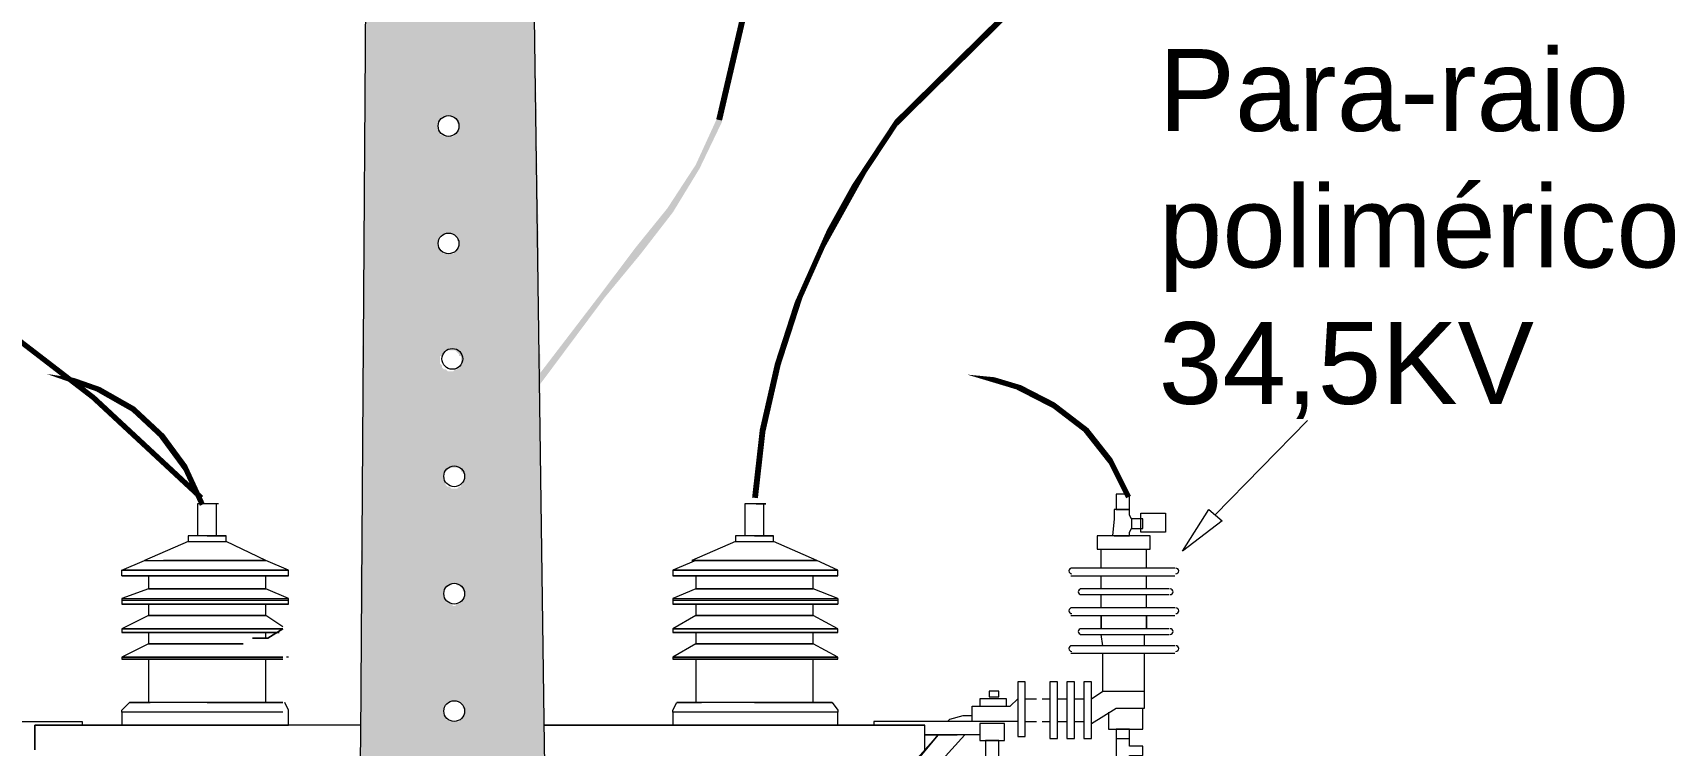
# Model space of a CAD drawing. Header units: millimetres. Extents: x 3949 to 6037, y -1956 to 1273.
# Drawn here: x 4825.37 to 4867.71, y -1474.21 to -1455.85 of the extents above; entities that cross this region are included whole.
import ezdxf

# ---------------------------------------------------------------- set-up
doc = ezdxf.new("R2010")
doc.units = ezdxf.units.MM
doc.layers.add('PADRÃO DE ENTRADA', color=7, linetype='Continuous', lineweight=0)
doc.styles.add('ARIAL', font='arial.ttf')

msp = doc.modelspace()

# ---------------------------------------------------------------- linework, layer by layer
at = {"layer": 'PADRÃO DE ENTRADA', "lineweight": 5}
for points in [[(4834.357, -1420.534), (4834.015, -1444.847), (4833.82, -1473.992)], [(4837.774, -1420.534), (4838.018, -1435.473), (4838.555, -1474.188), (4838.604, -1477.312)], [(4830.11, -1468.817), (4830.11, -1467.988), (4829.865, -1467.988), (4829.621, -1467.988), (4829.621, -1468.817)], [(4830.158, -1467.988), (4829.914, -1467.988)], [(4830.158, -1467.988), (4830.158, -1467.988)], [(4844.023, -1467.988), (4844.267, -1467.988), (4844.023, -1467.988), (4843.73, -1467.988), (4843.73, -1468.817)], [(4843.73, -1467.988), (4843.73, -1467.988)], [(4844.219, -1468.817), (4844.219, -1467.988)], [(4853.69, -1468.378), (4853.641, -1468.28), (4853.641, -1468.134), (4853.25, -1468.134), (4853.25, -1468.378), (4853.202, -1468.817)], [(4829.865, -1468.817), (4829.377, -1468.817), (4829.377, -1468.964), (4828.254, -1469.452), (4828.743, -1469.452), (4829.865, -1469.452), (4830.988, -1469.452), (4829.865, -1469.452), (4830.988, -1469.452)], [(4829.377, -1468.964), (4829.865, -1468.964), (4830.354, -1468.964)], [(4829.865, -1468.817), (4830.354, -1468.817), (4829.865, -1468.817)], [(4831.965, -1469.843), (4831.965, -1469.696), (4831.769, -1469.696), (4831.379, -1469.696), (4831.769, -1469.696), (4831.965, -1469.696), (4831.379, -1469.452), (4830.354, -1468.964), (4830.354, -1468.817)], [(4843.486, -1468.964), (4842.363, -1469.452), (4842.852, -1469.452), (4842.363, -1469.452)], [(4843.975, -1468.817), (4844.463, -1468.817), (4843.975, -1468.817), (4843.486, -1468.817), (4843.486, -1468.964), (4843.975, -1468.964), (4844.463, -1468.964)], [(4846.123, -1469.843), (4846.123, -1469.696), (4845.976, -1469.696), (4846.123, -1469.696), (4845.586, -1469.452), (4844.463, -1468.964), (4844.463, -1468.817)], [(4853.25, -1468.817), (4853.641, -1468.817), (4853.641, -1468.72), (4853.69, -1468.622)], [(4852.909, -1469.647), (4852.909, -1469.159)], [(4854.08, -1469.647), (4854.08, -1469.159)], [(4827.668, -1469.843), (4827.668, -1469.696), (4827.864, -1469.696), (4828.352, -1469.696), (4827.864, -1469.696), (4827.668, -1469.696), (4828.254, -1469.452), (4828.743, -1469.452), (4829.865, -1469.452), (4829.524, -1469.452), (4830.158, -1469.452), (4829.524, -1469.452), (4830.158, -1469.452), (4830.842, -1469.452), (4830.158, -1469.452), (4830.842, -1469.452), (4830.158, -1469.452), (4830.5, -1469.452), (4830.842, -1469.452), (4831.232, -1469.452), (4831.037, -1469.452), (4830.842, -1469.452)], [(4828.743, -1469.452), (4829.865, -1469.452), (4828.743, -1469.452)], [(4829.524, -1469.452), (4828.889, -1469.452), (4829.524, -1469.452)], [(4829.865, -1469.696), (4829.035, -1469.696), (4829.865, -1469.696)], [(4829.524, -1469.452), (4829.865, -1469.452), (4829.524, -1469.452)], [(4829.865, -1469.452), (4830.158, -1469.452), (4829.865, -1469.452)], [(4830.647, -1469.696), (4829.865, -1469.696), (4830.647, -1469.696)], [(4830.842, -1469.452), (4831.232, -1469.452), (4830.842, -1469.452)], [(4831.379, -1469.452), (4830.988, -1469.452), (4831.379, -1469.452)], [(4842.461, -1469.452), (4841.875, -1469.696), (4842.071, -1469.696), (4841.875, -1469.696), (4841.875, -1469.843)], [(4842.461, -1469.696), (4842.071, -1469.696), (4842.461, -1469.696)], [(4842.998, -1469.452), (4842.608, -1469.452), (4842.754, -1469.452), (4842.998, -1469.452), (4843.633, -1469.452), (4843.34, -1469.452), (4842.998, -1469.452), (4843.633, -1469.452), (4843.975, -1469.452), (4844.316, -1469.452), (4843.975, -1469.452), (4842.852, -1469.452), (4843.975, -1469.452)], [(4842.852, -1469.452), (4843.975, -1469.452), (4842.852, -1469.452)], [(4844.316, -1469.452), (4843.633, -1469.452), (4844.316, -1469.452)], [(4844.756, -1469.696), (4843.975, -1469.696), (4844.756, -1469.696)], [(4844.951, -1469.452), (4844.316, -1469.452), (4844.951, -1469.452)], [(4845.488, -1469.696), (4844.756, -1469.696), (4845.488, -1469.696)], [(4845.586, -1469.452), (4845.097, -1469.452), (4845.586, -1469.452)], [(4845.976, -1469.696), (4845.488, -1469.696), (4845.976, -1469.696)], [(4854.813, -1469.647), (4852.128, -1469.647)], [(4828.352, -1469.843), (4828.352, -1470.184), (4828.743, -1470.184), (4828.352, -1470.184), (4827.668, -1470.429), (4827.668, -1470.477), (4827.864, -1470.477), (4828.352, -1470.477), (4829.035, -1470.477), (4829.865, -1470.477), (4830.647, -1470.477), (4831.379, -1470.477), (4831.769, -1470.477), (4831.965, -1470.477), (4831.965, -1470.429)], [(4827.668, -1470.429), (4827.864, -1470.429), (4828.352, -1470.429), (4829.035, -1470.429), (4829.865, -1470.429), (4830.647, -1470.429), (4831.379, -1470.429), (4831.769, -1470.429), (4831.965, -1470.429), (4831.379, -1470.184), (4830.891, -1470.184), (4831.379, -1470.184), (4831.379, -1469.843), (4830.647, -1469.843), (4831.281, -1469.843), (4831.769, -1469.843), (4831.379, -1469.843)], [(4828.743, -1470.184), (4829.865, -1470.184), (4828.743, -1470.184)], [(4829.865, -1469.843), (4829.035, -1469.843), (4829.865, -1469.843)], [(4830.647, -1469.843), (4829.865, -1469.843), (4830.647, -1469.843)], [(4830.891, -1470.184), (4829.865, -1470.184), (4830.891, -1470.184)], [(4831.769, -1469.843), (4831.965, -1469.843), (4831.769, -1469.843)], [(4842.461, -1469.843), (4843.193, -1469.843), (4842.461, -1469.843), (4842.461, -1470.184), (4841.875, -1470.429), (4841.875, -1470.477), (4841.875, -1470.575)], [(4842.071, -1469.843), (4841.875, -1469.843), (4842.071, -1469.843)], [(4842.461, -1469.843), (4842.071, -1469.843), (4842.461, -1469.843)], [(4842.461, -1470.184), (4842.949, -1470.184), (4842.461, -1470.184)], [(4842.949, -1470.184), (4843.975, -1470.184), (4842.949, -1470.184)], [(4843.975, -1469.843), (4843.193, -1469.843), (4843.975, -1469.843)], [(4843.975, -1469.843), (4844.756, -1469.843), (4843.975, -1469.843)], [(4845.097, -1470.184), (4843.975, -1470.184), (4845.097, -1470.184)], [(4844.756, -1469.843), (4845.488, -1469.843), (4844.756, -1469.843)], [(4846.123, -1470.429), (4845.488, -1470.184), (4845.097, -1470.184), (4845.488, -1470.184), (4845.488, -1469.843)], [(4845.488, -1469.843), (4845.976, -1469.843), (4845.488, -1469.843)], [(4845.976, -1469.843), (4846.123, -1469.843), (4845.976, -1469.843)], [(4852.128, -1469.843), (4854.813, -1469.843)], [(4854.666, -1470.184), (4852.372, -1470.184)], [(4852.909, -1470.184), (4852.909, -1469.843)], [(4854.08, -1470.184), (4854.08, -1469.843)], [(4827.668, -1470.477), (4827.668, -1470.575), (4827.864, -1470.575), (4828.352, -1470.575), (4829.035, -1470.575), (4828.352, -1470.575), (4827.864, -1470.575), (4827.668, -1470.575)], [(4828.352, -1470.575), (4828.352, -1470.868), (4828.743, -1470.868), (4828.352, -1470.868), (4827.668, -1471.21), (4827.864, -1471.21), (4828.352, -1471.21), (4827.864, -1471.21), (4827.668, -1471.21), (4827.668, -1471.307), (4827.864, -1471.307), (4828.352, -1471.307), (4829.035, -1471.307), (4828.352, -1471.307), (4827.864, -1471.307), (4827.668, -1471.307)], [(4831.818, -1471.161), (4831.379, -1470.868), (4830.891, -1470.868), (4831.379, -1470.868), (4831.379, -1470.575), (4830.647, -1470.575), (4831.281, -1470.575), (4831.769, -1470.575), (4831.965, -1470.575), (4831.769, -1470.575), (4831.379, -1470.575)], [(4831.965, -1470.575), (4831.965, -1470.477)], [(4841.875, -1470.429), (4842.071, -1470.429), (4842.461, -1470.429), (4843.193, -1470.429), (4843.975, -1470.429), (4844.756, -1470.429), (4845.488, -1470.429), (4845.976, -1470.429), (4846.123, -1470.429), (4846.123, -1470.477)], [(4841.875, -1470.477), (4842.071, -1470.477), (4842.461, -1470.477), (4843.193, -1470.477), (4843.975, -1470.477), (4844.756, -1470.477), (4845.488, -1470.477), (4845.976, -1470.477), (4846.123, -1470.477), (4846.123, -1470.575)], [(4842.461, -1470.575), (4843.193, -1470.575), (4843.975, -1470.575), (4843.193, -1470.575), (4843.975, -1470.575), (4843.193, -1470.575), (4842.461, -1470.575), (4842.461, -1470.868), (4842.949, -1470.868), (4843.975, -1470.868), (4842.949, -1470.868), (4842.461, -1470.868), (4841.875, -1471.21), (4842.071, -1471.21), (4841.875, -1471.21), (4841.875, -1471.307)], [(4842.071, -1470.575), (4841.875, -1470.575), (4842.071, -1470.575)], [(4842.461, -1470.575), (4842.071, -1470.575), (4842.461, -1470.575)], [(4844.756, -1470.575), (4845.488, -1470.575), (4844.756, -1470.575)], [(4846.123, -1471.307), (4846.123, -1471.21), (4845.976, -1471.21), (4846.123, -1471.21), (4845.488, -1470.868), (4845.488, -1470.575)], [(4845.488, -1470.575), (4845.976, -1470.575), (4845.488, -1470.575)], [(4845.976, -1470.575), (4846.123, -1470.575), (4845.976, -1470.575)], [(4852.372, -1470.331), (4854.666, -1470.331)], [(4852.909, -1470.673), (4852.909, -1470.331)], [(4854.08, -1470.673), (4854.08, -1470.331)], [(4828.743, -1470.868), (4829.865, -1470.868), (4828.743, -1470.868)], [(4830.891, -1470.868), (4829.865, -1470.868), (4830.891, -1470.868)], [(4845.097, -1470.868), (4843.975, -1470.868), (4845.097, -1470.868)], [(4845.488, -1470.868), (4845.097, -1470.868), (4845.488, -1470.868)], [(4854.813, -1470.673), (4852.128, -1470.673)], [(4852.128, -1470.868), (4854.813, -1470.868)], [(4852.909, -1470.868), (4852.909, -1471.21), (4852.909, -1470.868)], [(4854.08, -1470.868), (4854.08, -1471.21), (4854.08, -1470.868)], [(4828.352, -1471.307), (4828.352, -1471.6), (4828.743, -1471.6), (4828.352, -1471.6), (4827.668, -1471.942), (4827.864, -1471.942), (4828.352, -1471.942), (4827.864, -1471.942), (4827.668, -1471.942), (4827.668, -1471.991), (4827.864, -1471.991), (4828.352, -1471.991), (4829.035, -1471.991), (4828.352, -1471.991), (4827.864, -1471.991), (4827.668, -1471.991)], [(4829.865, -1471.21), (4829.035, -1471.21), (4829.865, -1471.21)], [(4830.647, -1471.21), (4829.865, -1471.21), (4830.647, -1471.21)], [(4831.379, -1471.21), (4830.647, -1471.21), (4831.379, -1471.21)], [(4831.379, -1471.454), (4831.379, -1471.307), (4830.647, -1471.307), (4831.281, -1471.307), (4831.721, -1471.307), (4831.379, -1471.307)], [(4842.461, -1471.307), (4843.193, -1471.307), (4843.975, -1471.307), (4843.193, -1471.307), (4843.975, -1471.307), (4843.193, -1471.307), (4842.461, -1471.307), (4842.461, -1471.6), (4842.949, -1471.6), (4843.975, -1471.6), (4842.949, -1471.6), (4842.461, -1471.6), (4841.875, -1471.942), (4842.071, -1471.942), (4841.875, -1471.942), (4841.875, -1471.991)], [(4842.071, -1471.307), (4841.875, -1471.307), (4842.071, -1471.307)], [(4842.461, -1471.21), (4842.071, -1471.21), (4842.461, -1471.21)], [(4842.461, -1471.307), (4842.071, -1471.307), (4842.461, -1471.307)], [(4844.756, -1471.21), (4843.975, -1471.21), (4844.756, -1471.21)], [(4845.488, -1471.21), (4844.756, -1471.21), (4845.488, -1471.21)], [(4844.756, -1471.307), (4845.488, -1471.307), (4844.756, -1471.307)], [(4845.976, -1471.21), (4845.488, -1471.21), (4845.976, -1471.21)], [(4846.123, -1471.991), (4846.123, -1471.942), (4845.976, -1471.942), (4846.123, -1471.942), (4845.488, -1471.6), (4845.488, -1471.307)], [(4845.488, -1471.307), (4845.976, -1471.307), (4845.488, -1471.307)], [(4845.976, -1471.307), (4846.123, -1471.307), (4845.976, -1471.307)], [(4854.666, -1471.21), (4852.372, -1471.21)], [(4852.372, -1471.356), (4854.666, -1471.356)], [(4852.957, -1471.649), (4852.909, -1471.356)], [(4854.032, -1471.649), (4854.032, -1471.356)], [(4828.743, -1471.6), (4829.865, -1471.6), (4828.743, -1471.6)], [(4830.793, -1471.6), (4829.865, -1471.6), (4830.793, -1471.6)], [(4845.097, -1471.6), (4843.975, -1471.6), (4845.097, -1471.6)], [(4845.488, -1471.6), (4845.097, -1471.6), (4845.488, -1471.6)], [(4854.813, -1471.649), (4852.128, -1471.649)], [(4852.128, -1471.844), (4854.813, -1471.844)], [(4852.665, -1473.651), (4853.299, -1473.26), (4854.032, -1473.26), (4854.032, -1471.844)], [(4852.665, -1473.016), (4852.957, -1472.821), (4852.957, -1471.844)], [(4828.352, -1471.991), (4828.352, -1473.114)], [(4829.865, -1471.942), (4829.035, -1471.942), (4829.865, -1471.942)], [(4829.865, -1471.991), (4829.035, -1471.991), (4829.865, -1471.991)], [(4830.647, -1471.942), (4829.865, -1471.942), (4830.647, -1471.942)], [(4830.647, -1471.991), (4829.865, -1471.991), (4830.647, -1471.991)], [(4831.379, -1471.942), (4830.647, -1471.942), (4831.379, -1471.942)], [(4831.379, -1473.114), (4831.379, -1471.991), (4830.647, -1471.991), (4831.281, -1471.991), (4831.769, -1471.991), (4831.818, -1471.991), (4831.769, -1471.991), (4831.379, -1471.991)], [(4831.965, -1471.942), (4831.916, -1471.942)], [(4842.071, -1471.991), (4841.875, -1471.991), (4842.071, -1471.991)], [(4842.461, -1471.942), (4842.071, -1471.942), (4842.461, -1471.942)], [(4842.461, -1471.991), (4842.071, -1471.991), (4842.461, -1471.991)], [(4842.461, -1471.991), (4842.461, -1473.114)], [(4844.756, -1471.942), (4843.975, -1471.942), (4844.756, -1471.942)], [(4844.756, -1471.991), (4843.975, -1471.991), (4844.756, -1471.991)], [(4845.488, -1471.942), (4844.756, -1471.942), (4845.488, -1471.942)], [(4844.756, -1471.991), (4845.488, -1471.991), (4844.756, -1471.991)], [(4845.976, -1471.942), (4845.488, -1471.942), (4845.976, -1471.942)], [(4845.488, -1471.991), (4845.976, -1471.991), (4845.488, -1471.991)], [(4845.488, -1473.114), (4845.488, -1471.991)], [(4845.976, -1471.991), (4846.123, -1471.991), (4845.976, -1471.991)], [(4831.818, -1473.358), (4831.769, -1473.358), (4831.281, -1473.358), (4830.647, -1473.358), (4829.865, -1473.358), (4829.035, -1473.358), (4828.352, -1473.358), (4827.864, -1473.358), (4827.668, -1473.358), (4827.668, -1473.309), (4827.864, -1473.114), (4828.401, -1473.114), (4827.864, -1473.114)], [(4827.668, -1473.358), (4827.668, -1473.7), (4831.965, -1473.7), (4831.965, -1473.358), (4831.965, -1473.309), (4831.867, -1473.114)], [(4829.865, -1473.114), (4828.401, -1473.114)], [(4829.865, -1473.114), (4831.232, -1473.114), (4829.865, -1473.114)], [(4831.232, -1473.114), (4831.818, -1473.114), (4831.232, -1473.114)], [(4845.976, -1473.114), (4846.123, -1473.309), (4846.123, -1473.358), (4845.976, -1473.358), (4845.488, -1473.358), (4844.756, -1473.358), (4843.975, -1473.358), (4843.193, -1473.358), (4842.461, -1473.358), (4842.071, -1473.358), (4841.875, -1473.358), (4841.875, -1473.309), (4841.973, -1473.114)], [(4841.973, -1473.114), (4842.608, -1473.114), (4841.973, -1473.114)], [(4843.975, -1473.114), (4842.608, -1473.114)], [(4843.975, -1473.114), (4845.439, -1473.114), (4843.975, -1473.114)], [(4845.439, -1473.114), (4845.976, -1473.114), (4845.439, -1473.114)], [(4849.589, -1473.602), (4849.589, -1473.211), (4850.565, -1473.211), (4850.761, -1473.016)], [(4850.956, -1473.016), (4851.249, -1473.016)], [(4851.395, -1473.016), (4851.591, -1473.016)], [(4851.786, -1473.016), (4852.03, -1473.016)], [(4852.225, -1473.016), (4852.469, -1473.016)], [(4852.957, -1472.821), (4854.032, -1472.821)], [(4824.495, -1473.602), (4826.643, -1473.602), (4826.643, -1473.7)], [(4841.875, -1473.358), (4841.875, -1473.7)], [(4846.123, -1473.7), (4846.123, -1473.358)], [(4849.198, -1473.602), (4847.05, -1473.602), (4847.05, -1473.7)], [(4849.589, -1473.455), (4849.345, -1473.455), (4849.003, -1473.553)], [(4850.761, -1473.602), (4849.003, -1473.602)], [(4849.882, -1473.602), (4849.149, -1473.602)], [(4850.956, -1473.602), (4851.249, -1473.602)], [(4851.395, -1473.602), (4851.591, -1473.602)], [(4851.786, -1473.602), (4852.03, -1473.602)], [(4852.225, -1473.602), (4852.469, -1473.602)], [(4853.104, -1473.358), (4853.104, -1473.797), (4853.983, -1473.797), (4853.983, -1473.26)], [(4825.423, -1474.334), (4825.423, -1473.7), (4825.423, -1474.334)], [(4826.009, -1473.7), (4827.668, -1473.7), (4826.009, -1473.7)], [(4833.82, -1473.7), (4826.79, -1473.7)], [(4838.555, -1473.7), (4843.73, -1473.7), (4838.555, -1473.7)], [(4843.73, -1473.7), (4846.123, -1473.7), (4843.73, -1473.7)], [(4846.123, -1473.7), (4847.831, -1473.7), (4846.123, -1473.7)], [(4847.831, -1473.7), (4848.368, -1473.7), (4847.831, -1473.7)], [(4848.027, -1474.774), (4848.71, -1473.944), (4848.027, -1474.774), (4848.71, -1473.944), (4847.978, -1474.774)], [(4848.368, -1474.334), (4848.368, -1473.7)], [(4849.784, -1473.944), (4848.368, -1473.944), (4849.198, -1473.944)], [(4853.299, -1474.041), (4853.641, -1474.041)]]:
    msp.add_lwpolyline(points, dxfattribs=at)
at = {"layer": 'PADRÃO DE ENTRADA', "color": 1, "lineweight": 0}
for points in [[(4811.481, -1423.63, 0.154, 0.154, 0), (4810.847, -1426.168, 0.144, 0.144, 0), (4810.358, -1428.78, 0.151, 0.151, 0), (4810.066, -1431.392, 0.146, 0.146, 0), (4809.968, -1434.053, 0, 0, 0), (4810.041, -1436.689, 0.143, 0.143, 0), (4810.505, -1440.277, 0.143, 0.143, 0), (4811.237, -1443.866, 0.143, 0.143, 0), (4812.165, -1447.381, 0.153, 0.153, 0), (4813.825, -1450.969, 0.131, 0.131, 0), (4816.437, -1456.168, 0.138, 0.138, 0), (4818.78, -1458.365, 0.138, 0.138, 0), (4821.563, -1461.197, 0.137, 0.137, 0), (4824.394, -1463.296, 0.137, 0.137, 0), (4826.933, -1465.249, 0.138, 0.138, 0), (4829.716, -1467.836, 0, 0, 0)], [(4843.989, -1467.836, 0.151, 0.151, 0), (4844.185, -1466.103, 0.154, 0.154, 0), (4844.575, -1464.395, 0.154, 0.154, 0), (4845.112, -1462.735, 0.135, 0.135, 0), (4845.82, -1461.148, 0.172, 0.172, 0), (4846.675, -1459.61, 0.138, 0.138, 0), (4847.627, -1458.17, 0.154, 0.154, 0), (4852.533, -1453.337, 0.154, 0.154, 0), (4857.098, -1447.967, 0.142, 0.142, 0), (4858.074, -1446.429, 0, 0, 0), (4858.929, -1444.818, 0, 0, 0), (4859.612, -1443.158, 0, 0, 0), (4860.149, -1441.449, 0, 0, 0), (4860.588, -1439.667, 0.151, 0.151, 0), (4860.93, -1436.469, 0.151, 0.151, 0), (4861.125, -1433.272, 0.151, 0.151, 0), (4861.125, -1430.049, 0.151, 0.151, 0), (4860.93, -1426.827, 0.151, 0.151, 0), (4860.588, -1423.605, 0, 0, 0)], [(4843.064, -1458.094, 0.154, 0.154, 0), (4843.747, -1455.165, 0.145, 0.145, 0), (4844.187, -1452.211, 0.146, 0.146, 0), (4844.431, -1449.233, 0.146, 0.146, 0), (4844.48, -1446.255, 0.149, 0.149, 0), (4844.284, -1443.252, 0.154, 0.154, 0), (4843.894, -1441.641, 0.154, 0.154, 0), (4843.357, -1440.079, 0.136, 0.136, 0), (4842.673, -1438.59, 0.138, 0.138, 0), (4841.868, -1437.174, 0, 0, 0), (4840.891, -1435.807, 0, 0, 0), (4839.817, -1434.587, 0.134, 0.134, 0), (4838.548, -1433.366, 0.134, 0.134, 0), (4837.352, -1431.999, 0.134, 0.134, 0), (4836.302, -1430.583, 0.134, 0.134, 0), (4835.375, -1429.07, 0, 0, 0)], [(4829.743, -1468.012, 0.138, 0.138, 0), (4829.304, -1467.06, 0.154, 0.154, 0), (4828.694, -1466.23, 0.145, 0.145, 0), (4827.961, -1465.547, 0.146, 0.146, 0), (4827.058, -1465.034, 0.137, 0.137, 0), (4826.082, -1464.692, 0, 0, 0), (4825.081, -1464.546, 0, 0, 0), (4824.056, -1464.643, 0, 0, 0), (4823.055, -1464.936, 0, 0, 0), (4822.152, -1465.4, 0, 0, 0), (4821.371, -1466.035, 0, 0, 0), (4820.712, -1466.816, 0, 0, 0), (4820.223, -1467.719, 0, 0, 0)], [(4853.617, -1467.817, 0.137, 0.137, 0), (4853.153, -1466.889, 0.154, 0.154, 0), (4852.518, -1466.084, 0.146, 0.146, 0), (4851.688, -1465.449, 0.152, 0.152, 0), (4850.785, -1464.985, 0.138, 0.138, 0), (4849.809, -1464.692, 0, 0, 0), (4848.808, -1464.595, 0, 0, 0), (4847.758, -1464.741, 0, 0, 0), (4846.806, -1465.083, 0, 0, 0), (4845.927, -1465.595, 0, 0, 0), (4845.146, -1466.279, 0, 0, 0), (4844.536, -1467.109, 0, 0, 0), (4844.121, -1468.012, 0, 0, 0)]]:
    msp.add_lwpolyline(points, format="xyseb", dxfattribs=at)
at = {"layer": 'PADRÃO DE ENTRADA', "color": 150, "lineweight": 5, "true_color": 0x007eff}
msp.add_lwpolyline([(4858.23, -1465.839), (4855.838, -1468.28)], dxfattribs=at)
at = {"layer": 'PADRÃO DE ENTRADA', "lineweight": 5}
for points in [[(4853.641, -1467.743), (4853.299, -1467.743), (4853.299, -1468.134), (4853.641, -1468.134)], [(4853.983, -1468.378), (4853.69, -1468.378), (4853.69, -1468.622), (4853.983, -1468.622)], [(4854.569, -1468.72), (4853.934, -1468.72), (4853.934, -1468.232), (4854.569, -1468.232)], [(4852.811, -1469.159), (4854.178, -1469.159), (4854.178, -1468.817), (4852.811, -1468.817)], [(4829.035, -1469.696), (4828.352, -1469.696)], [(4828.889, -1469.452), (4829.524, -1469.452), (4829.231, -1469.452)], [(4831.379, -1469.696), (4830.647, -1469.696)], [(4843.193, -1469.696), (4842.461, -1469.696), (4843.193, -1469.696), (4843.975, -1469.696)], [(4842.998, -1469.452), (4843.633, -1469.452), (4842.998, -1469.452), (4842.608, -1469.452)], [(4844.316, -1469.452), (4843.633, -1469.452), (4843.975, -1469.452)], [(4843.975, -1469.452), (4845.097, -1469.452), (4843.975, -1469.452), (4845.097, -1469.452)], [(4844.951, -1469.452), (4844.609, -1469.452), (4844.316, -1469.452)], [(4829.035, -1469.843), (4828.352, -1469.843), (4827.864, -1469.843), (4827.668, -1469.843), (4827.864, -1469.843), (4828.352, -1469.843)], [(4829.865, -1470.575), (4829.035, -1470.575), (4829.865, -1470.575), (4829.035, -1470.575)], [(4830.647, -1470.575), (4829.865, -1470.575), (4830.647, -1470.575), (4829.865, -1470.575)], [(4844.756, -1470.575), (4843.975, -1470.575), (4844.756, -1470.575), (4843.975, -1470.575)], [(4829.035, -1471.21), (4828.352, -1471.21)], [(4829.865, -1471.307), (4829.035, -1471.307), (4829.865, -1471.307), (4829.035, -1471.307)], [(4830.647, -1471.307), (4829.865, -1471.307), (4830.647, -1471.307), (4829.865, -1471.307)], [(4831.818, -1471.21), (4831.428, -1471.454), (4831.037, -1471.454), (4831.428, -1471.454)], [(4831.818, -1471.21), (4831.769, -1471.21), (4831.379, -1471.21), (4831.769, -1471.21)], [(4843.193, -1471.21), (4842.461, -1471.21), (4843.193, -1471.21), (4843.975, -1471.21)], [(4844.756, -1471.307), (4843.975, -1471.307), (4844.756, -1471.307), (4843.975, -1471.307)], [(4829.035, -1471.942), (4828.352, -1471.942)], [(4831.818, -1471.942), (4831.769, -1471.942), (4831.379, -1471.942), (4831.769, -1471.942)], [(4843.193, -1471.942), (4842.461, -1471.942), (4843.193, -1471.942), (4843.975, -1471.942)], [(4843.975, -1471.991), (4843.193, -1471.991), (4842.461, -1471.991), (4843.193, -1471.991)], [(4850.956, -1472.577), (4850.761, -1472.577), (4850.761, -1473.992), (4850.956, -1473.992)], [(4851.786, -1472.577), (4851.591, -1472.577), (4851.591, -1474.041), (4851.786, -1474.041)], [(4852.225, -1472.577), (4852.03, -1472.577), (4852.03, -1474.041), (4852.225, -1474.041)], [(4852.665, -1472.577), (4852.469, -1472.577), (4852.469, -1474.041), (4852.665, -1474.041)], [(4849.784, -1473.211), (4850.468, -1473.211), (4850.468, -1473.016), (4849.784, -1473.016)], [(4850.028, -1472.967), (4850.272, -1472.967), (4850.272, -1472.821), (4850.028, -1472.821)], [(4848.954, -1473.602), (4849.003, -1473.553), (4848.954, -1473.602), (4849.003, -1473.553)], [(4825.423, -1473.7), (4826.009, -1473.7), (4825.423, -1473.7), (4826.009, -1473.7)], [(4849.394, -1473.944), (4847.978, -1475.506)], [(4850.419, -1473.651), (4849.784, -1473.651), (4849.784, -1474.09), (4850.419, -1474.09)], [(4853.641, -1474.481), (4853.983, -1474.481), (4853.983, -1474.237), (4853.641, -1474.237), (4853.641, -1473.797), (4853.299, -1473.797), (4853.299, -1475.115), (4853.641, -1475.115)], [(4850.272, -1474.09), (4849.931, -1474.09), (4849.931, -1474.529), (4850.272, -1474.529)]]:
    msp.add_lwpolyline(points, close=True, dxfattribs=at)
at = {"layer": 'PADRÃO DE ENTRADA', "color": 150, "lineweight": 5, "true_color": 0x007eff}
msp.add_lwpolyline([(4856.033, -1468.427), (4855.008, -1469.208), (4855.691, -1468.134)], close=True, dxfattribs=at)
at = {"layer": 'PADRÃO DE ENTRADA', "color": 7, "lineweight": 5}
msp.add_lwpolyline([(4833.82, -1473.992), (4833.771, -1477.312)], dxfattribs=at)
at = {"layer": 'PADRÃO DE ENTRADA', "lineweight": 5}
for centre in [(4836.09, -1458.248), (4836.09, -1461.275), (4836.188, -1464.253), (4836.236, -1467.28), (4836.236, -1470.306), (4836.236, -1473.333)]:
    msp.add_circle(centre, 0.268, dxfattribs=at)
for centre, start, end in [((4852.152, -1469.721), 90.0209, 269.9791), ((4854.837, -1469.721), 270.0209, 89.9791), ((4852.396, -1470.258), 90.0209, 269.9791), ((4854.691, -1470.258), 270.0209, 89.9791), ((4852.152, -1470.746), 90.0209, 269.9791), ((4854.837, -1470.746), 270.0209, 89.9791), ((4852.396, -1471.283), 90.0209, 269.9791), ((4854.691, -1471.283), 270.0209, 89.9791), ((4852.152, -1471.722), 90.0209, 269.9791), ((4854.837, -1471.722), 270.0209, 89.9791)]:
    msp.add_arc(centre, 0.0733, start, end, dxfattribs=at)
at = {"layer": 'PADRÃO DE ENTRADA', "color": 8}
for points in [[(4833.966, -1455.538), (4838.36, -1457.979), (4833.918, -1457.979)], [(4838.311, -1455.538), (4833.966, -1455.538), (4838.36, -1457.979)], [(4836.066, -1457.979), (4833.918, -1457.979), (4836.017, -1458.028)], [(4833.918, -1457.979), (4836.017, -1458.028), (4833.918, -1458.028)], [(4835.968, -1458.028), (4835.968, -1458.028), (4833.918, -1458.028)], [(4835.968, -1458.028), (4833.918, -1458.028), (4836.017, -1458.028)], [(4835.919, -1458.028), (4835.919, -1458.028), (4833.918, -1458.028)], [(4835.919, -1458.028), (4833.918, -1458.028), (4835.968, -1458.028)], [(4835.919, -1458.028), (4833.918, -1458.028), (4835.87, -1458.077)], [(4833.918, -1458.028), (4835.87, -1458.077), (4833.918, -1458.077)], [(4835.87, -1458.077), (4833.918, -1458.077), (4835.87, -1458.126)], [(4833.918, -1458.077), (4835.87, -1458.126), (4833.918, -1458.126)], [(4835.87, -1458.126), (4833.918, -1458.126), (4835.822, -1458.175)], [(4833.918, -1458.126), (4835.822, -1458.175), (4833.918, -1458.175)], [(4835.822, -1458.175), (4833.918, -1458.175), (4835.822, -1458.223)], [(4833.918, -1458.175), (4835.822, -1458.223), (4833.918, -1458.223)], [(4835.822, -1458.223), (4833.918, -1458.223), (4835.822, -1458.272)], [(4833.918, -1458.223), (4835.822, -1458.272), (4833.918, -1458.272)], [(4835.822, -1458.272), (4833.918, -1458.272), (4835.822, -1458.321)], [(4833.918, -1458.272), (4835.822, -1458.321), (4833.918, -1458.321)], [(4835.822, -1458.321), (4833.918, -1458.321), (4835.822, -1458.37)], [(4833.918, -1458.321), (4835.822, -1458.37), (4833.918, -1458.37)], [(4835.822, -1458.37), (4833.918, -1458.37), (4835.87, -1458.419)], [(4833.918, -1458.37), (4835.87, -1458.419), (4833.918, -1458.419)], [(4838.36, -1457.979), (4836.114, -1457.979), (4838.36, -1458.028)], [(4836.114, -1457.979), (4838.36, -1458.028), (4836.163, -1458.028)], [(4836.163, -1458.028), (4838.36, -1458.028), (4836.212, -1458.028)], [(4836.212, -1458.028), (4838.36, -1458.028), (4836.261, -1458.028)], [(4838.36, -1458.028), (4836.261, -1458.028), (4838.36, -1458.077)], [(4836.261, -1458.028), (4838.36, -1458.077), (4836.261, -1458.077)], [(4838.36, -1458.077), (4836.261, -1458.077), (4838.36, -1458.126)], [(4836.261, -1458.077), (4838.36, -1458.126), (4836.31, -1458.126)], [(4838.36, -1458.126), (4836.31, -1458.126), (4838.36, -1458.175)], [(4836.31, -1458.126), (4838.36, -1458.175), (4836.31, -1458.175)], [(4838.36, -1458.175), (4836.31, -1458.175), (4838.36, -1458.223)], [(4836.31, -1458.175), (4838.36, -1458.223), (4836.359, -1458.223)], [(4836.359, -1458.321), (4838.36, -1458.37), (4836.31, -1458.37)], [(4838.36, -1458.37), (4836.31, -1458.37), (4838.36, -1458.419)], [(4836.31, -1458.37), (4838.36, -1458.419), (4836.31, -1458.419)], [(4838.36, -1458.223), (4836.359, -1458.223), (4838.36, -1458.272)], [(4836.359, -1458.223), (4838.36, -1458.272), (4836.359, -1458.272)], [(4838.36, -1458.272), (4836.359, -1458.272), (4838.36, -1458.321)], [(4836.359, -1458.272), (4838.36, -1458.321), (4836.359, -1458.321)], [(4838.36, -1458.321), (4836.359, -1458.321), (4838.36, -1458.37)], [(4835.87, -1458.419), (4833.918, -1458.419), (4835.87, -1458.468)], [(4833.918, -1458.419), (4835.87, -1458.468), (4833.918, -1458.468)], [(4835.919, -1458.468), (4835.919, -1458.468), (4833.918, -1458.468)], [(4835.919, -1458.468), (4833.918, -1458.468), (4835.87, -1458.468)], [(4835.919, -1458.468), (4833.918, -1458.468), (4835.968, -1458.516)], [(4833.918, -1458.468), (4835.968, -1458.516), (4833.918, -1458.516)], [(4836.017, -1458.516), (4836.017, -1458.516), (4833.918, -1458.516)], [(4836.017, -1458.516), (4833.918, -1458.516), (4835.968, -1458.516)], [(4836.066, -1458.516), (4836.066, -1458.516), (4833.918, -1458.516)], [(4836.066, -1458.516), (4833.918, -1458.516), (4836.017, -1458.516)], [(4838.36, -1458.516), (4833.918, -1458.516), (4838.409, -1461.006)], [(4833.918, -1458.516), (4838.409, -1461.006), (4833.918, -1461.006)], [(4836.163, -1458.516), (4838.36, -1458.516), (4836.114, -1458.516)], [(4836.212, -1458.516), (4838.36, -1458.516), (4836.163, -1458.516)], [(4836.261, -1458.468), (4838.36, -1458.516), (4836.212, -1458.516)], [(4836.31, -1458.419), (4838.36, -1458.468), (4836.261, -1458.468)], [(4836.261, -1458.468), (4838.36, -1458.468), (4838.36, -1458.468)], [(4838.36, -1458.468), (4838.36, -1458.468), (4836.261, -1458.468)], [(4838.36, -1458.468), (4836.261, -1458.468), (4838.36, -1458.516)], [(4838.36, -1458.419), (4836.31, -1458.419), (4838.36, -1458.468)], [(4836.017, -1461.006), (4836.017, -1461.006), (4833.918, -1461.006)], [(4836.017, -1461.006), (4833.918, -1461.006), (4836.066, -1461.006)], [(4836.017, -1461.006), (4833.918, -1461.006), (4835.968, -1461.055)], [(4833.918, -1461.006), (4835.968, -1461.055), (4833.918, -1461.055)], [(4835.919, -1461.055), (4835.919, -1461.055), (4833.918, -1461.055)], [(4835.919, -1461.055), (4833.918, -1461.055), (4835.968, -1461.055)], [(4835.919, -1461.055), (4833.918, -1461.055), (4835.87, -1461.104)], [(4833.918, -1461.055), (4835.87, -1461.104), (4833.918, -1461.104)], [(4835.87, -1461.104), (4833.918, -1461.104), (4835.87, -1461.153)], [(4833.918, -1461.104), (4835.87, -1461.153), (4833.918, -1461.153)], [(4835.87, -1461.153), (4833.918, -1461.153), (4835.822, -1461.201)], [(4833.918, -1461.153), (4835.822, -1461.201), (4833.918, -1461.201)], [(4835.822, -1461.201), (4833.918, -1461.201), (4835.822, -1461.25)], [(4833.918, -1461.201), (4835.822, -1461.25), (4833.918, -1461.25)], [(4835.822, -1461.25), (4833.918, -1461.25), (4835.822, -1461.299)], [(4833.918, -1461.25), (4835.822, -1461.299), (4833.918, -1461.299)], [(4835.822, -1461.299), (4833.918, -1461.299), (4835.822, -1461.348)], [(4833.918, -1461.299), (4835.822, -1461.348), (4833.918, -1461.348)], [(4835.822, -1461.348), (4833.918, -1461.348), (4835.822, -1461.397)], [(4833.918, -1461.348), (4835.822, -1461.397), (4833.918, -1461.397)], [(4836.114, -1461.006), (4838.409, -1461.006), (4836.163, -1461.006)], [(4838.409, -1461.006), (4836.163, -1461.006), (4838.409, -1461.055)], [(4836.163, -1461.006), (4838.409, -1461.055), (4836.212, -1461.055)], [(4836.212, -1461.055), (4838.409, -1461.055), (4836.261, -1461.055)], [(4838.409, -1461.055), (4836.261, -1461.055), (4838.409, -1461.104)], [(4836.261, -1461.055), (4838.409, -1461.104), (4836.261, -1461.104)], [(4838.409, -1461.104), (4836.261, -1461.104), (4838.409, -1461.153)], [(4836.261, -1461.104), (4838.409, -1461.153), (4836.31, -1461.153)], [(4838.409, -1461.153), (4836.31, -1461.153), (4838.409, -1461.201)], [(4836.31, -1461.153), (4838.409, -1461.201), (4836.31, -1461.201)], [(4838.409, -1461.201), (4836.31, -1461.201), (4838.409, -1461.25)], [(4836.31, -1461.201), (4838.409, -1461.25), (4836.359, -1461.25)], [(4836.359, -1461.348), (4838.409, -1461.397), (4836.31, -1461.397)], [(4838.409, -1461.25), (4836.359, -1461.25), (4838.409, -1461.299)], [(4836.359, -1461.25), (4838.409, -1461.299), (4836.359, -1461.299)], [(4838.409, -1461.299), (4836.359, -1461.299), (4838.409, -1461.348)], [(4836.359, -1461.299), (4838.409, -1461.348), (4836.359, -1461.348)], [(4838.409, -1461.348), (4836.359, -1461.348), (4838.409, -1461.397)], [(4833.918, -1461.543), (4838.409, -1464.033), (4833.869, -1464.033)], [(4835.822, -1461.397), (4833.918, -1461.397), (4835.87, -1461.446)], [(4833.918, -1461.397), (4835.87, -1461.446), (4833.918, -1461.446)], [(4833.918, -1461.446), (4835.87, -1461.446), (4835.87, -1461.446)], [(4835.87, -1461.446), (4835.87, -1461.446), (4833.918, -1461.446)], [(4835.87, -1461.446), (4833.918, -1461.446), (4835.919, -1461.494)], [(4833.918, -1461.446), (4835.919, -1461.494), (4833.918, -1461.494)], [(4835.919, -1461.494), (4833.918, -1461.494), (4835.968, -1461.543)], [(4833.918, -1461.494), (4835.968, -1461.543), (4833.918, -1461.543)], [(4836.017, -1461.543), (4836.017, -1461.543), (4833.918, -1461.543)], [(4836.017, -1461.543), (4833.918, -1461.543), (4835.968, -1461.543)], [(4836.066, -1461.543), (4836.066, -1461.543), (4833.918, -1461.543)], [(4836.066, -1461.543), (4833.918, -1461.543), (4836.017, -1461.543)], [(4838.409, -1461.543), (4833.918, -1461.543), (4838.409, -1464.033)], [(4836.163, -1461.543), (4838.409, -1461.543), (4836.114, -1461.543)], [(4836.212, -1461.543), (4838.409, -1461.543), (4836.163, -1461.543)], [(4836.261, -1461.494), (4838.409, -1461.543), (4836.212, -1461.543)], [(4836.31, -1461.446), (4838.409, -1461.446), (4836.261, -1461.446)], [(4838.409, -1461.446), (4836.261, -1461.446), (4838.409, -1461.494)], [(4836.261, -1461.446), (4838.409, -1461.494), (4836.261, -1461.494)], [(4838.409, -1461.494), (4836.261, -1461.494), (4838.409, -1461.543)], [(4838.409, -1461.397), (4836.31, -1461.397), (4838.409, -1461.446)], [(4836.31, -1461.397), (4838.409, -1461.446), (4836.31, -1461.446)], [(4836.066, -1464.033), (4836.066, -1464.033), (4833.869, -1464.033)], [(4836.066, -1464.033), (4833.869, -1464.033), (4836.114, -1464.033)], [(4836.017, -1464.033), (4836.017, -1464.033), (4833.869, -1464.033)], [(4836.017, -1464.033), (4833.869, -1464.033), (4836.066, -1464.033)], [(4836.017, -1464.033), (4833.869, -1464.033), (4835.968, -1464.082)], [(4833.869, -1464.033), (4835.968, -1464.082), (4833.869, -1464.082)], [(4835.968, -1464.082), (4833.869, -1464.082), (4835.919, -1464.131)], [(4833.869, -1464.082), (4835.919, -1464.131), (4833.869, -1464.131)], [(4835.919, -1464.131), (4833.869, -1464.131), (4835.919, -1464.18)], [(4833.869, -1464.131), (4835.919, -1464.18), (4833.869, -1464.18)], [(4835.87, -1464.18), (4835.87, -1464.18), (4833.869, -1464.18)], [(4835.87, -1464.18), (4833.869, -1464.18), (4835.919, -1464.18)], [(4835.87, -1464.18), (4833.869, -1464.18), (4835.87, -1464.228)], [(4833.869, -1464.18), (4835.87, -1464.228), (4833.869, -1464.228)], [(4835.87, -1464.228), (4833.869, -1464.228), (4835.87, -1464.277)], [(4833.869, -1464.228), (4835.87, -1464.277), (4833.869, -1464.277)], [(4835.87, -1464.277), (4833.869, -1464.277), (4835.87, -1464.326)], [(4833.869, -1464.277), (4835.87, -1464.326), (4833.869, -1464.326)], [(4836.163, -1464.033), (4838.409, -1464.033), (4836.212, -1464.033)], [(4836.212, -1464.033), (4838.409, -1464.033), (4836.261, -1464.033)], [(4838.409, -1464.033), (4836.261, -1464.033), (4838.409, -1464.082)], [(4836.261, -1464.033), (4838.409, -1464.082), (4836.31, -1464.082)], [(4838.409, -1464.082), (4836.31, -1464.082), (4838.458, -1464.131)], [(4836.31, -1464.082), (4838.458, -1464.131), (4836.359, -1464.131)], [(4838.458, -1464.131), (4836.359, -1464.131), (4838.458, -1464.18)], [(4836.359, -1464.131), (4838.458, -1464.18), (4836.359, -1464.18)], [(4836.359, -1464.18), (4838.458, -1464.18), (4836.407, -1464.18)], [(4838.458, -1464.18), (4836.407, -1464.18), (4838.458, -1464.228)], [(4836.407, -1464.18), (4838.458, -1464.228), (4836.407, -1464.228)], [(4838.458, -1464.228), (4836.407, -1464.228), (4838.458, -1464.277)], [(4836.407, -1464.228), (4838.458, -1464.277), (4836.407, -1464.277)], [(4838.458, -1464.277), (4836.407, -1464.277), (4838.458, -1464.326)], [(4836.407, -1464.277), (4838.458, -1464.326), (4836.407, -1464.326)], [(4835.87, -1464.326), (4833.869, -1464.326), (4835.87, -1464.375)], [(4833.869, -1464.326), (4835.87, -1464.375), (4833.869, -1464.375)], [(4835.87, -1464.375), (4833.869, -1464.375), (4835.919, -1464.424)], [(4833.869, -1464.375), (4835.919, -1464.424), (4833.869, -1464.424)], [(4835.919, -1464.424), (4833.869, -1464.424), (4835.919, -1464.472)], [(4833.869, -1464.424), (4835.919, -1464.472), (4833.869, -1464.472)], [(4835.919, -1464.472), (4833.869, -1464.472), (4835.968, -1464.521)], [(4833.869, -1464.472), (4835.968, -1464.521), (4833.869, -1464.521)], [(4836.017, -1464.521), (4836.017, -1464.521), (4833.869, -1464.521)], [(4836.017, -1464.521), (4833.869, -1464.521), (4835.968, -1464.521)], [(4836.017, -1464.521), (4833.869, -1464.521), (4836.066, -1464.57)], [(4833.869, -1464.521), (4836.066, -1464.57), (4833.869, -1464.57)], [(4836.114, -1464.57), (4836.114, -1464.57), (4833.869, -1464.57)], [(4836.114, -1464.57), (4833.869, -1464.57), (4836.066, -1464.57)], [(4838.458, -1464.57), (4833.869, -1464.57), (4838.458, -1467.06)], [(4833.869, -1464.57), (4838.458, -1467.06), (4833.869, -1467.06)], [(4836.212, -1464.57), (4838.458, -1464.57), (4836.163, -1464.57)], [(4836.261, -1464.521), (4838.458, -1464.57), (4836.212, -1464.57)], [(4836.31, -1464.521), (4838.458, -1464.521), (4836.261, -1464.521)], [(4838.458, -1464.521), (4836.261, -1464.521), (4838.458, -1464.57)], [(4836.359, -1464.472), (4838.458, -1464.521), (4836.31, -1464.521)], [(4836.407, -1464.375), (4838.458, -1464.424), (4836.359, -1464.424)], [(4838.458, -1464.424), (4836.359, -1464.424), (4838.458, -1464.472)], [(4836.359, -1464.424), (4838.458, -1464.472), (4836.359, -1464.472)], [(4838.458, -1464.472), (4836.359, -1464.472), (4838.458, -1464.521)], [(4838.458, -1464.326), (4836.407, -1464.326), (4838.458, -1464.375)], [(4836.407, -1464.326), (4838.458, -1464.375), (4836.407, -1464.375)], [(4838.458, -1464.375), (4836.407, -1464.375), (4838.458, -1464.424)], [(4836.163, -1467.06), (4836.163, -1467.06), (4833.869, -1467.06)], [(4836.163, -1467.06), (4833.869, -1467.06), (4836.212, -1467.06)], [(4836.114, -1467.06), (4836.114, -1467.06), (4833.869, -1467.06)], [(4836.114, -1467.06), (4833.869, -1467.06), (4836.163, -1467.06)], [(4836.114, -1467.06), (4833.869, -1467.06), (4836.066, -1467.109)], [(4833.869, -1467.06), (4836.066, -1467.109), (4833.869, -1467.109)], [(4836.066, -1467.109), (4833.869, -1467.109), (4836.017, -1467.158)], [(4833.869, -1467.109), (4836.017, -1467.158), (4833.869, -1467.158)], [(4833.869, -1467.158), (4836.017, -1467.158), (4836.017, -1467.158)], [(4836.017, -1467.158), (4836.017, -1467.158), (4833.869, -1467.158)], [(4836.017, -1467.158), (4833.869, -1467.158), (4835.968, -1467.206)], [(4833.869, -1467.158), (4835.968, -1467.206), (4833.869, -1467.206)], [(4835.968, -1467.206), (4833.869, -1467.206), (4835.968, -1467.255)], [(4833.869, -1467.206), (4835.968, -1467.255), (4833.869, -1467.255)], [(4835.968, -1467.255), (4833.869, -1467.255), (4835.968, -1467.304)], [(4833.869, -1467.255), (4835.968, -1467.304), (4833.869, -1467.304)], [(4836.261, -1467.06), (4838.458, -1467.06), (4836.31, -1467.06)], [(4836.31, -1467.06), (4838.458, -1467.06), (4836.359, -1467.06)], [(4838.458, -1467.06), (4836.359, -1467.06), (4838.458, -1467.109)], [(4836.359, -1467.06), (4838.458, -1467.109), (4836.407, -1467.109)], [(4838.458, -1467.109), (4836.407, -1467.109), (4838.458, -1467.158)], [(4836.407, -1467.109), (4838.458, -1467.158), (4836.407, -1467.158)], [(4836.407, -1467.158), (4838.458, -1467.158), (4836.456, -1467.158)], [(4838.458, -1467.158), (4836.456, -1467.158), (4838.458, -1467.206)], [(4836.456, -1467.158), (4838.458, -1467.206), (4836.456, -1467.206)], [(4838.458, -1467.206), (4836.456, -1467.206), (4838.458, -1467.255)], [(4836.456, -1467.206), (4838.458, -1467.255), (4836.505, -1467.255)], [(4838.458, -1467.255), (4836.505, -1467.255), (4838.458, -1467.304)], [(4836.505, -1467.255), (4838.458, -1467.304), (4836.505, -1467.304)], [(4833.869, -1467.597), (4838.507, -1470.038), (4833.82, -1470.038)], [(4835.968, -1467.304), (4833.869, -1467.304), (4835.968, -1467.353)], [(4833.869, -1467.304), (4835.968, -1467.353), (4833.869, -1467.353)], [(4835.968, -1467.353), (4833.869, -1467.353), (4835.968, -1467.402)], [(4833.869, -1467.353), (4835.968, -1467.402), (4833.869, -1467.402)], [(4835.968, -1467.402), (4833.869, -1467.402), (4836.017, -1467.451)], [(4833.869, -1467.402), (4836.017, -1467.451), (4833.869, -1467.451)], [(4836.017, -1467.451), (4833.869, -1467.451), (4836.017, -1467.499)], [(4833.869, -1467.451), (4836.017, -1467.499), (4833.869, -1467.499)], [(4836.017, -1467.499), (4833.869, -1467.499), (4836.066, -1467.548)], [(4833.869, -1467.499), (4836.066, -1467.548), (4833.869, -1467.548)], [(4836.114, -1467.548), (4836.114, -1467.548), (4833.869, -1467.548)], [(4836.114, -1467.548), (4833.869, -1467.548), (4836.066, -1467.548)], [(4836.114, -1467.548), (4833.869, -1467.548), (4836.163, -1467.597)], [(4833.869, -1467.548), (4836.163, -1467.597), (4833.869, -1467.597)], [(4836.212, -1467.597), (4836.212, -1467.597), (4833.869, -1467.597)], [(4836.212, -1467.597), (4833.869, -1467.597), (4836.163, -1467.597)], [(4838.458, -1467.597), (4833.869, -1467.597), (4838.507, -1470.038)], [(4836.31, -1467.597), (4838.458, -1467.597), (4836.261, -1467.597)], [(4836.359, -1467.548), (4838.458, -1467.597), (4836.31, -1467.597)], [(4836.407, -1467.548), (4838.458, -1467.548), (4836.359, -1467.548)], [(4838.458, -1467.548), (4836.359, -1467.548), (4838.458, -1467.597)], [(4836.456, -1467.451), (4838.458, -1467.499), (4836.407, -1467.499)], [(4838.458, -1467.499), (4836.407, -1467.499), (4838.458, -1467.548)], [(4836.407, -1467.499), (4838.458, -1467.548), (4836.407, -1467.548)], [(4836.505, -1467.353), (4838.458, -1467.402), (4836.456, -1467.402)], [(4838.458, -1467.402), (4836.456, -1467.402), (4838.458, -1467.451)], [(4836.456, -1467.402), (4838.458, -1467.451), (4836.456, -1467.451)], [(4838.458, -1467.451), (4836.456, -1467.451), (4838.458, -1467.499)], [(4838.458, -1467.304), (4836.505, -1467.304), (4838.458, -1467.353)], [(4836.505, -1467.304), (4838.458, -1467.353), (4836.505, -1467.353)], [(4838.458, -1467.353), (4836.505, -1467.353), (4838.458, -1467.402)], [(4836.212, -1470.038), (4833.82, -1470.038), (4836.163, -1470.087)], [(4833.82, -1470.038), (4836.163, -1470.087), (4833.82, -1470.087)], [(4836.114, -1470.087), (4836.114, -1470.087), (4833.82, -1470.087)], [(4836.114, -1470.087), (4833.82, -1470.087), (4836.163, -1470.087)], [(4836.114, -1470.087), (4833.82, -1470.087), (4836.066, -1470.136)], [(4833.82, -1470.087), (4836.066, -1470.136), (4833.82, -1470.136)], [(4836.017, -1470.136), (4836.017, -1470.136), (4833.82, -1470.136)], [(4836.017, -1470.136), (4833.82, -1470.136), (4836.066, -1470.136)], [(4836.017, -1470.136), (4833.82, -1470.136), (4836.017, -1470.184)], [(4833.82, -1470.136), (4836.017, -1470.184), (4833.82, -1470.184)], [(4836.017, -1470.184), (4833.82, -1470.184), (4835.968, -1470.233)], [(4833.82, -1470.184), (4835.968, -1470.233), (4833.82, -1470.233)], [(4835.968, -1470.233), (4833.82, -1470.233), (4835.968, -1470.282)], [(4833.82, -1470.233), (4835.968, -1470.282), (4833.82, -1470.282)], [(4838.507, -1470.038), (4836.261, -1470.038), (4838.507, -1470.087)], [(4836.261, -1470.038), (4838.507, -1470.087), (4836.31, -1470.087)], [(4836.31, -1470.087), (4838.507, -1470.087), (4836.359, -1470.087)], [(4838.507, -1470.087), (4836.359, -1470.087), (4838.507, -1470.136)], [(4836.359, -1470.087), (4838.507, -1470.136), (4836.407, -1470.136)], [(4836.407, -1470.136), (4838.507, -1470.136), (4838.507, -1470.136)], [(4838.507, -1470.136), (4838.507, -1470.136), (4836.407, -1470.136)], [(4838.507, -1470.136), (4836.407, -1470.136), (4838.507, -1470.184)], [(4836.407, -1470.136), (4838.507, -1470.184), (4836.456, -1470.184)], [(4838.507, -1470.184), (4836.456, -1470.184), (4838.507, -1470.233)], [(4836.456, -1470.184), (4838.507, -1470.233), (4836.456, -1470.233)], [(4838.507, -1470.233), (4836.456, -1470.233), (4838.507, -1470.282)], [(4836.456, -1470.233), (4838.507, -1470.282), (4836.505, -1470.282)], [(4835.968, -1470.282), (4833.82, -1470.282), (4835.968, -1470.331)], [(4833.82, -1470.282), (4835.968, -1470.331), (4833.82, -1470.331)], [(4835.968, -1470.331), (4833.82, -1470.331), (4835.968, -1470.38)], [(4833.82, -1470.331), (4835.968, -1470.38), (4833.82, -1470.38)], [(4835.968, -1470.38), (4833.82, -1470.38), (4835.968, -1470.429)], [(4833.82, -1470.38), (4835.968, -1470.429), (4833.82, -1470.429)], [(4835.968, -1470.429), (4833.82, -1470.429), (4836.017, -1470.477)], [(4833.82, -1470.429), (4836.017, -1470.477), (4833.82, -1470.477)], [(4836.017, -1470.477), (4833.82, -1470.477), (4836.017, -1470.526)], [(4833.82, -1470.477), (4836.017, -1470.526), (4833.82, -1470.526)], [(4836.066, -1470.526), (4836.066, -1470.526), (4833.82, -1470.526)], [(4836.066, -1470.526), (4833.82, -1470.526), (4836.017, -1470.526)], [(4836.066, -1470.526), (4833.82, -1470.526), (4836.114, -1470.575)], [(4833.82, -1470.526), (4836.114, -1470.575), (4833.82, -1470.575)], [(4836.163, -1470.575), (4836.163, -1470.575), (4833.82, -1470.575)], [(4836.163, -1470.575), (4833.82, -1470.575), (4836.114, -1470.575)], [(4836.163, -1470.575), (4833.82, -1470.575), (4836.212, -1470.624)], [(4833.82, -1470.575), (4836.212, -1470.624), (4833.82, -1470.624)], [(4838.507, -1470.624), (4833.82, -1470.624), (4838.555, -1473.065)], [(4833.82, -1470.624), (4838.555, -1473.065), (4833.82, -1473.065)], [(4836.31, -1470.575), (4838.507, -1470.624), (4836.261, -1470.624)], [(4836.359, -1470.575), (4838.507, -1470.575), (4836.31, -1470.575)], [(4838.507, -1470.575), (4836.31, -1470.575), (4838.507, -1470.624)], [(4836.407, -1470.526), (4838.507, -1470.575), (4836.359, -1470.575)], [(4836.456, -1470.477), (4838.507, -1470.526), (4836.407, -1470.526)], [(4836.407, -1470.526), (4838.507, -1470.526), (4838.507, -1470.526)], [(4838.507, -1470.526), (4838.507, -1470.526), (4836.407, -1470.526)], [(4838.507, -1470.526), (4836.407, -1470.526), (4838.507, -1470.575)], [(4836.505, -1470.38), (4838.507, -1470.429), (4836.456, -1470.429)], [(4838.507, -1470.429), (4836.456, -1470.429), (4838.507, -1470.477)], [(4836.456, -1470.429), (4838.507, -1470.477), (4836.456, -1470.477)], [(4838.507, -1470.477), (4836.456, -1470.477), (4838.507, -1470.526)], [(4838.507, -1470.282), (4836.505, -1470.282), (4838.507, -1470.331)], [(4836.505, -1470.282), (4838.507, -1470.331), (4836.505, -1470.331)], [(4838.507, -1470.331), (4836.505, -1470.331), (4838.507, -1470.38)], [(4836.505, -1470.331), (4838.507, -1470.38), (4836.505, -1470.38)], [(4838.507, -1470.38), (4836.505, -1470.38), (4838.507, -1470.429)], [(4836.163, -1473.065), (4836.163, -1473.065), (4833.82, -1473.065)], [(4836.163, -1473.065), (4833.82, -1473.065), (4836.212, -1473.065)], [(4836.163, -1473.065), (4833.82, -1473.065), (4836.114, -1473.114)], [(4833.82, -1473.065), (4836.114, -1473.114), (4833.82, -1473.114)], [(4836.066, -1473.114), (4836.066, -1473.114), (4833.82, -1473.114)], [(4836.066, -1473.114), (4833.82, -1473.114), (4836.114, -1473.114)], [(4836.066, -1473.114), (4833.82, -1473.114), (4836.017, -1473.163)], [(4833.82, -1473.114), (4836.017, -1473.163), (4833.82, -1473.163)], [(4836.017, -1473.163), (4833.82, -1473.163), (4836.017, -1473.211)], [(4833.82, -1473.163), (4836.017, -1473.211), (4833.82, -1473.211)], [(4836.261, -1473.065), (4838.555, -1473.065), (4836.31, -1473.065)], [(4838.555, -1473.065), (4836.31, -1473.065), (4838.555, -1473.114)], [(4836.31, -1473.065), (4838.555, -1473.114), (4836.359, -1473.114)], [(4836.359, -1473.114), (4838.555, -1473.114), (4836.407, -1473.114)], [(4838.555, -1473.114), (4836.407, -1473.114), (4838.555, -1473.163)], [(4836.407, -1473.114), (4838.555, -1473.163), (4836.407, -1473.163)], [(4838.555, -1473.163), (4836.407, -1473.163), (4838.555, -1473.211)], [(4836.407, -1473.163), (4838.555, -1473.211), (4836.456, -1473.211)], [(4836.017, -1473.211), (4833.82, -1473.211), (4835.968, -1473.26)], [(4833.82, -1473.211), (4835.968, -1473.26), (4833.82, -1473.26)], [(4835.968, -1473.26), (4833.82, -1473.26), (4835.968, -1473.309)], [(4833.82, -1473.26), (4835.968, -1473.309), (4833.82, -1473.309)], [(4835.968, -1473.309), (4833.82, -1473.309), (4835.968, -1473.358)], [(4833.82, -1473.309), (4835.968, -1473.358), (4833.82, -1473.358)], [(4835.968, -1473.358), (4833.82, -1473.358), (4835.968, -1473.407)], [(4833.82, -1473.358), (4835.968, -1473.407), (4833.82, -1473.407)], [(4835.968, -1473.407), (4833.82, -1473.407), (4835.968, -1473.455)], [(4833.82, -1473.407), (4835.968, -1473.455), (4833.82, -1473.455)], [(4835.968, -1473.455), (4833.82, -1473.455), (4836.017, -1473.504)], [(4833.82, -1473.455), (4836.017, -1473.504), (4833.82, -1473.504)], [(4836.017, -1473.504), (4833.82, -1473.504), (4836.017, -1473.553)], [(4833.82, -1473.504), (4836.017, -1473.553), (4833.82, -1473.553)], [(4836.066, -1473.553), (4836.066, -1473.553), (4833.82, -1473.553)], [(4836.066, -1473.553), (4833.82, -1473.553), (4836.017, -1473.553)], [(4836.066, -1473.553), (4833.82, -1473.553), (4836.114, -1473.602)], [(4833.82, -1473.553), (4836.114, -1473.602), (4833.82, -1473.602)], [(4836.163, -1473.602), (4836.163, -1473.602), (4833.82, -1473.602)], [(4836.163, -1473.602), (4833.82, -1473.602), (4836.114, -1473.602)], [(4836.212, -1473.602), (4836.212, -1473.602), (4833.82, -1473.602)], [(4836.212, -1473.602), (4833.82, -1473.602), (4836.163, -1473.602)], [(4838.555, -1473.602), (4833.82, -1473.602), (4838.555, -1473.992)], [(4833.82, -1473.602), (4838.555, -1473.992), (4833.82, -1473.992)], [(4836.31, -1473.602), (4838.555, -1473.602), (4836.261, -1473.602)], [(4836.359, -1473.602), (4838.555, -1473.602), (4836.31, -1473.602)], [(4836.407, -1473.553), (4838.555, -1473.602), (4836.359, -1473.602)], [(4836.456, -1473.504), (4838.555, -1473.553), (4836.407, -1473.553)], [(4836.407, -1473.553), (4838.555, -1473.553), (4838.555, -1473.553)], [(4838.555, -1473.553), (4838.555, -1473.553), (4836.407, -1473.553)], [(4838.555, -1473.553), (4836.407, -1473.553), (4838.555, -1473.602)], [(4838.555, -1473.211), (4836.456, -1473.211), (4838.555, -1473.26)], [(4836.456, -1473.211), (4838.555, -1473.26), (4836.456, -1473.26)], [(4838.555, -1473.26), (4836.456, -1473.26), (4838.555, -1473.309)], [(4836.456, -1473.26), (4838.555, -1473.309), (4836.505, -1473.309)], [(4836.505, -1473.407), (4838.555, -1473.455), (4836.456, -1473.455)], [(4838.555, -1473.455), (4836.456, -1473.455), (4838.555, -1473.504)], [(4836.456, -1473.455), (4838.555, -1473.504), (4836.456, -1473.504)], [(4838.555, -1473.504), (4836.456, -1473.504), (4838.555, -1473.553)], [(4838.555, -1473.309), (4836.505, -1473.309), (4838.555, -1473.358)], [(4836.505, -1473.309), (4838.555, -1473.358), (4836.505, -1473.358)], [(4838.555, -1473.358), (4836.505, -1473.358), (4838.555, -1473.407)], [(4836.505, -1473.358), (4838.555, -1473.407), (4836.505, -1473.407)], [(4838.555, -1473.407), (4836.505, -1473.407), (4838.555, -1473.455)], [(4838.555, -1473.992), (4833.82, -1473.992), (4838.555, -1474.188)], [(4833.82, -1473.992), (4838.555, -1474.188), (4833.82, -1474.188)], [(4833.82, -1474.188), (4838.604, -1476.092), (4833.771, -1476.092)], [(4838.555, -1474.188), (4833.82, -1474.188), (4838.604, -1476.092)]]:
    msp.add_solid(points, dxfattribs=at)
at = {"layer": 'PADRÃO DE ENTRADA', "color": 1, "transparency": 33554559}
for points in [[(4842.461, -1459.249), (4843.145, -1458.126), (4842.998, -1458.077)], [(4842.559, -1459.346), (4842.461, -1459.249), (4843.145, -1458.126)], [(4841.729, -1460.372), (4842.559, -1459.346), (4842.461, -1459.249)], [(4841.875, -1460.469), (4841.729, -1460.372), (4842.559, -1459.346)], [(4840.899, -1461.397), (4841.875, -1460.469), (4841.729, -1460.372)], [(4841.045, -1461.543), (4840.899, -1461.397), (4841.875, -1460.469)], [(4840.899, -1461.397), (4840.118, -1462.666), (4840.02, -1462.568)], [(4841.045, -1461.543), (4840.899, -1461.397), (4840.118, -1462.666)], [(4840.02, -1462.568), (4838.409, -1464.961), (4838.263, -1464.863)], [(4840.118, -1462.666), (4840.02, -1462.568), (4838.409, -1464.961)]]:
    msp.add_solid(points, dxfattribs=at)

# ---------------------------------------------------------------- texts
at = {"layer": 'PADRÃO DE ENTRADA', "color": 30, "insert": (4854.395, -1456.266), "char_height": 2.11077, "width": 22.96197, "attachment_point": 1, "style": 'ARIAL'}
msp.add_mtext('Para-raio polimérico 34,5KV', dxfattribs=at)

doc.saveas('drawing.dxf')
